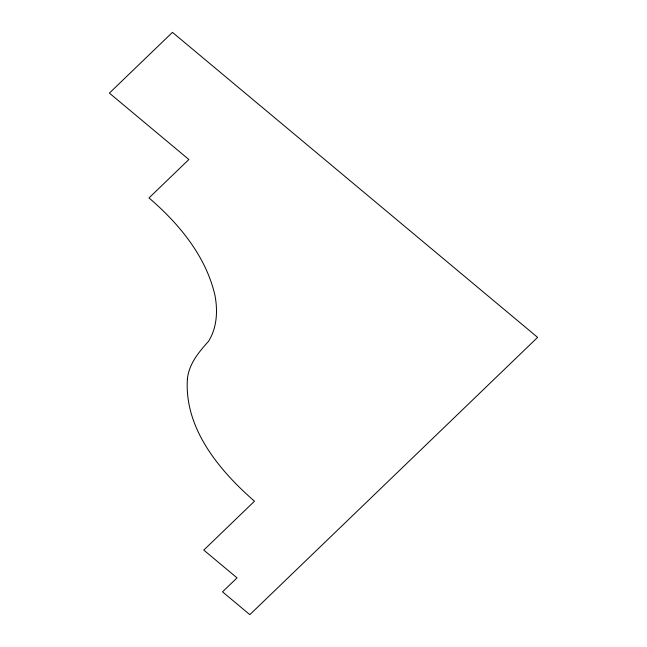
<?xml version="1.0" encoding="UTF-8"?>
<svg xmlns="http://www.w3.org/2000/svg" width="647" height="647" viewBox="0 0 647 647"><rect width="100%" height="100%" fill="white"/><g stroke="black" fill="none" stroke-linecap="round" stroke-linejoin="round"><path stroke-width="0.97" d="M187.42 378.786C184.007 428.338 219.349 470.547 254.481 501.223L203.773 550.087L237.037 577.876L222.528 591.851L249.831 614.65L537.617 337.378L172.45 32.35L109.383 93.111L188.875 159.51L148.996 197.925C178.895 223.571 205.778 255.905 214.893 295.064C217.918 310.609 217.093 327.487 208.585 341.252C198.864 352.065 189.029 363.743 187.42 378.786"/></g></svg>
